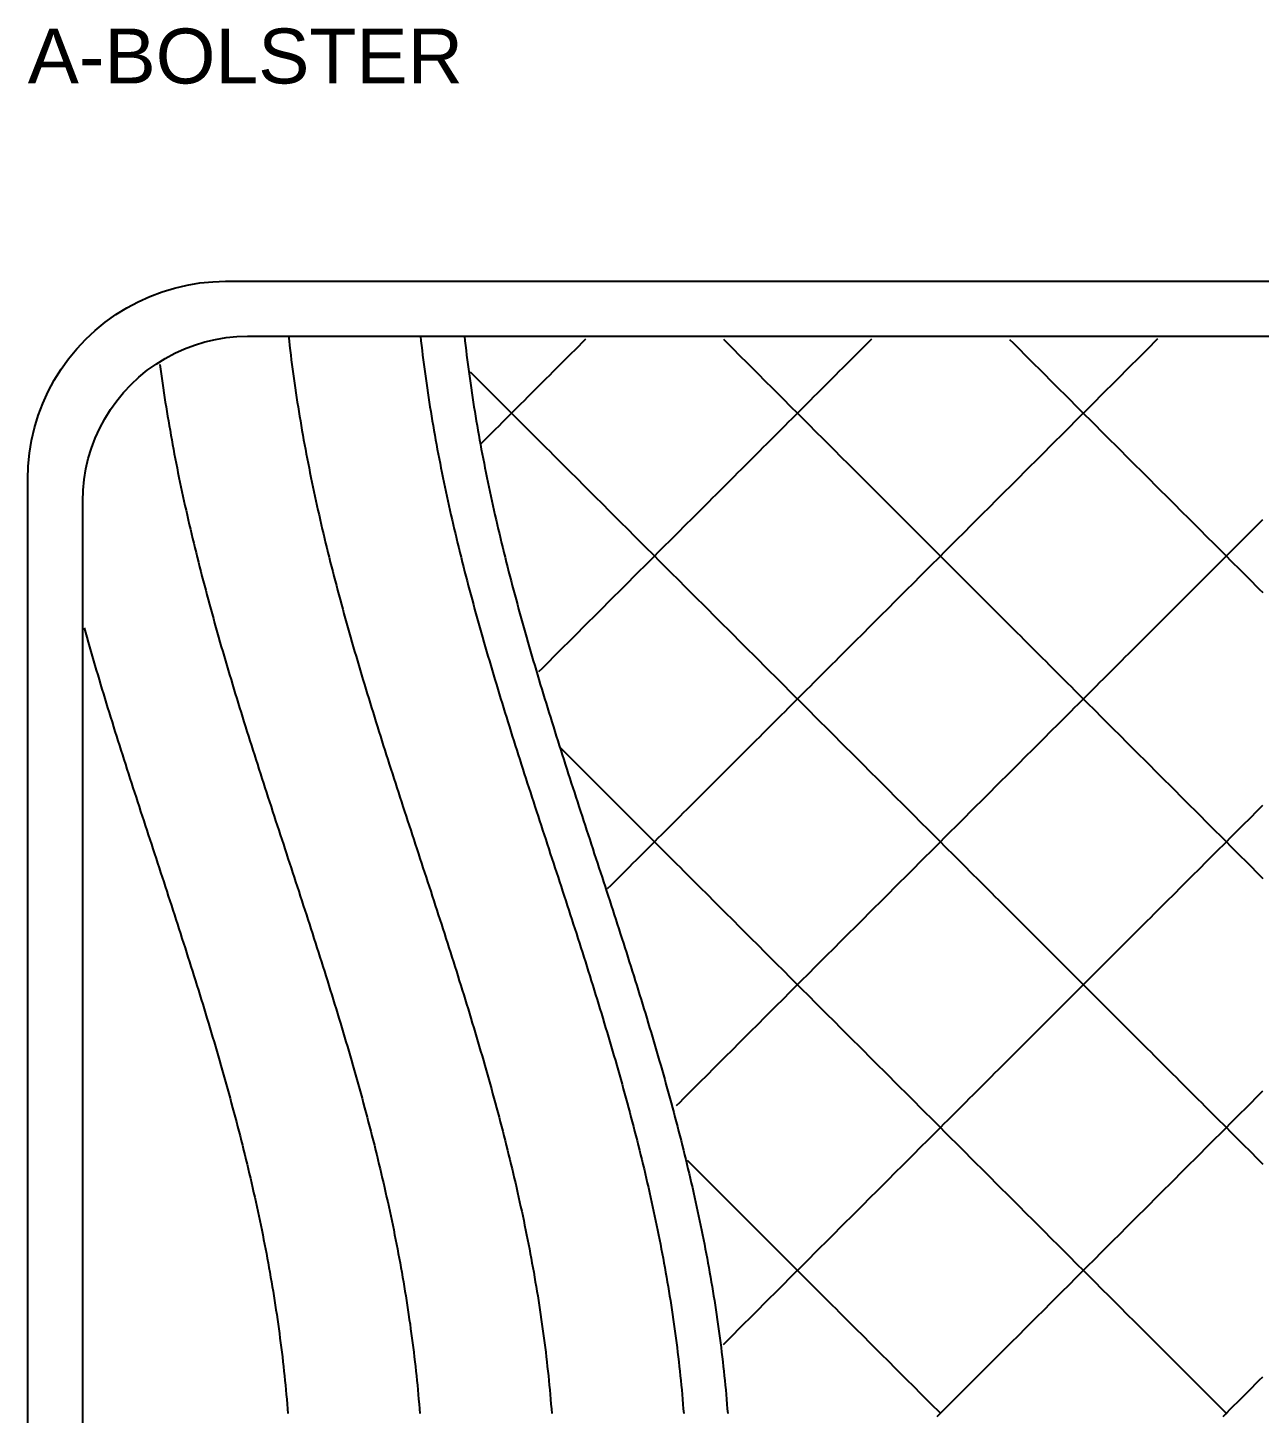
# Model space of a CAD drawing. Header units: millimetres. Extents: x 8 to 772, y 8 to 255.
# Drawn here: x 8 to 120, y 129 to 255.1 of the extents above; entities that cross this region are included whole.
import ezdxf

# ---------------------------------------------------------------- set-up
doc = ezdxf.new("R2010")
doc.units = ezdxf.units.MM
doc.layers.add('STUDY_GUIDES', color=7, linetype='Continuous')
doc.styles.get("Standard").update_dxf_attribs({"font": 'arial.ttf'})

msp = doc.modelspace()

# ---------------------------------------------------------------- linework, layer by layer
at = {"layer": 'STUDY_GUIDES'}
for points in [[(8, 26), (8, 214), (8.0385, 215.1773), (8.154, 216.3495), (8.3459, 217.5116), (8.6133, 218.6587), (8.9553, 219.7859), (9.3702, 220.8883), (9.8563, 221.9612), (10.4115, 223), (11.0335, 224.0003), (11.7196, 224.9577), (12.4669, 225.8682), (13.2721, 226.7279), (14.1318, 227.5331), (15.0423, 228.2804), (15.9997, 228.9665), (17, 229.5885), (18.0388, 230.1437), (19.1117, 230.6298), (20.2141, 231.0447), (21.3413, 231.3867), (22.4884, 231.6541), (23.6505, 231.846), (24.8227, 231.9615), (26, 232), (214, 232)], [(13, 28), (13, 212), (13.0321, 212.981), (13.1283, 213.9579), (13.2882, 214.9264), (13.5111, 215.8823), (13.796, 216.8216), (14.1418, 217.7403), (14.5469, 218.6343), (15.0096, 219.5), (15.528, 220.3336), (16.0997, 221.1314), (16.7224, 221.8902), (17.3934, 222.6066), (18.1098, 223.2776), (18.8686, 223.9003), (19.6664, 224.472), (20.5, 224.9904), (21.3657, 225.4531), (22.2597, 225.8582), (23.1784, 226.204), (24.1177, 226.4889), (25.0736, 226.7118), (26.0421, 226.8717), (27.019, 226.9679), (28, 227), (212, 227)], [(31.717, 227), (31.7645, 226.572), (31.8134, 226.144), (31.8639, 225.716), (31.9158, 225.288), (31.9691, 224.86), (32.0239, 224.432), (32.0801, 224.004), (32.1378, 223.576), (32.1969, 223.148), (32.2574, 222.72), (32.3194, 222.292), (32.3827, 221.864), (32.4474, 221.436), (32.5135, 221.008), (32.581, 220.58), (32.6499, 220.152), (32.7201, 219.724), (32.7917, 219.296), (32.8646, 218.868), (32.9389, 218.44), (33.0145, 218.012), (33.0914, 217.584), (33.1696, 217.156), (33.2491, 216.728), (33.3299, 216.3), (33.412, 215.872), (33.4953, 215.444), (33.5799, 215.016), (33.6657, 214.588), (33.7528, 214.16), (33.8411, 213.732), (33.9306, 213.304), (34.0213, 212.876), (34.1132, 212.448), (34.2063, 212.02), (34.3006, 211.592), (34.396, 211.164), (34.4925, 210.736), (34.5902, 210.308), (34.689, 209.88), (34.7889, 209.452), (34.8899, 209.024), (34.9919, 208.596), (35.0951, 208.168), (35.1993, 207.74), (35.3045, 207.312), (35.4108, 206.884), (35.5181, 206.456), (35.6264, 206.028), (35.7357, 205.6), (35.8459, 205.172), (35.9571, 204.744), (36.0693, 204.316), (36.1824, 203.888), (36.2964, 203.46), (36.4113, 203.032), (36.5271, 202.604), (36.6438, 202.176), (36.7613, 201.748), (36.8797, 201.32), (36.9989, 200.892), (37.119, 200.464), (37.2398, 200.036), (37.3614, 199.608), (37.4838, 199.18), (37.607, 198.752), (37.7309, 198.324), (37.8555, 197.896), (37.9808, 197.468), (38.1068, 197.04), (38.2335, 196.612), (38.3608, 196.184), (38.4888, 195.756), (38.6175, 195.328), (38.7467, 194.9), (38.8765, 194.472), (39.007, 194.044), (39.1379, 193.616), (39.2695, 193.188), (39.4015, 192.76), (39.5341, 192.332), (39.6672, 191.904), (39.8007, 191.476), (39.9347, 191.048), (40.0692, 190.62), (40.2041, 190.192), (40.3394, 189.764), (40.4751, 189.336), (40.6112, 188.908), (40.7477, 188.48), (40.8845, 188.052), (41.0216, 187.624), (41.159, 187.196), (41.2967, 186.768), (41.4348, 186.34), (41.573, 185.912), (41.7115, 185.484), (41.8503, 185.056), (41.9892, 184.628), (42.1283, 184.2), (42.2676, 183.772), (42.4071, 183.344), (42.5467, 182.916), (42.6864, 182.488), (42.8262, 182.06), (42.9661, 181.632), (43.1061, 181.204), (43.2461, 180.776), (43.3861, 180.348), (43.5262, 179.92), (43.6662, 179.492), (43.8063, 179.064), (43.9463, 178.636), (44.0862, 178.208), (44.2261, 177.78), (44.3659, 177.352), (44.5055, 176.924), (44.6451, 176.496), (44.7845, 176.068), (44.9237, 175.64), (45.0628, 175.212), (45.2016, 174.784), (45.3403, 174.356), (45.4787, 173.928), (45.6169, 173.5), (45.7548, 173.072), (45.8924, 172.644), (46.0297, 172.216), (46.1667, 171.788), (46.3034, 171.36), (46.4397, 170.932), (46.5756, 170.504), (46.7112, 170.076), (46.8464, 169.648), (46.9811, 169.22), (47.1154, 168.792), (47.2493, 168.364), (47.3826, 167.936), (47.5155, 167.508), (47.6479, 167.08), (47.7798, 166.652), (47.9111, 166.224), (48.0419, 165.796), (48.1721, 165.368), (48.3017, 164.94), (48.4307, 164.512), (48.5591, 164.084), (48.6868, 163.656), (48.8139, 163.228), (48.9404, 162.8), (49.0661, 162.372), (49.1912, 161.944), (49.3155, 161.516), (49.4392, 161.088), (49.562, 160.66), (49.6841, 160.232), (49.8055, 159.804), (49.926, 159.376), (50.0457, 158.948), (50.1646, 158.52), (50.2827, 158.092), (50.3999, 157.664), (50.5163, 157.236), (50.6318, 156.808), (50.7463, 156.38), (50.86, 155.952), (50.9728, 155.524), (51.0846, 155.096), (51.1954, 154.668), (51.3053, 154.24), (51.4142, 153.812), (51.5221, 153.384), (51.629, 152.956), (51.7349, 152.528), (51.8398, 152.1), (51.9436, 151.672), (52.0463, 151.244), (52.148, 150.816), (52.2486, 150.388), (52.3481, 149.96), (52.4465, 149.532), (52.5437, 149.104), (52.6398, 148.676), (52.7348, 148.248), (52.8286, 147.82), (52.9213, 147.392), (53.0127, 146.964), (53.103, 146.536), (53.192, 146.108), (53.2799, 145.68), (53.3665, 145.252), (53.4519, 144.824), (53.536, 144.396), (53.6189, 143.968), (53.7005, 143.54), (53.7808, 143.112), (53.8598, 142.684), (53.9375, 142.256), (54.0139, 141.828), (54.089, 141.4), (54.1628, 140.972), (54.2352, 140.544), (54.3063, 140.116), (54.376, 139.688), (54.4444, 139.26), (54.5113, 138.832), (54.5769, 138.404), (54.6411, 137.976), (54.704, 137.548), (54.7654, 137.12), (54.8253, 136.692), (54.8839, 136.264), (54.941, 135.836), (54.9967, 135.408), (55.051, 134.98), (55.1038, 134.552), (55.1552, 134.124), (55.205, 133.696), (55.2535, 133.268), (55.3004, 132.84), (55.3459, 132.412), (55.3898, 131.984), (55.4323, 131.556), (55.4733, 131.128), (55.5128, 130.7), (55.5507, 130.272), (55.5872, 129.844), (55.6221, 129.416), (55.6555, 128.988)], [(43.717, 227), (43.7645, 226.572), (43.8134, 226.144), (43.8639, 225.716), (43.9158, 225.288), (43.9691, 224.86), (44.0239, 224.432), (44.0801, 224.004), (44.1378, 223.576), (44.1969, 223.148), (44.2574, 222.72), (44.3194, 222.292), (44.3827, 221.864), (44.4474, 221.436), (44.5135, 221.008), (44.581, 220.58), (44.6499, 220.152), (44.7201, 219.724), (44.7917, 219.296), (44.8646, 218.868), (44.9389, 218.44), (45.0145, 218.012), (45.0914, 217.584), (45.1696, 217.156), (45.2491, 216.728), (45.3299, 216.3), (45.412, 215.872), (45.4953, 215.444), (45.5799, 215.016), (45.6657, 214.588), (45.7528, 214.16), (45.8411, 213.732), (45.9306, 213.304), (46.0213, 212.876), (46.1132, 212.448), (46.2063, 212.02), (46.3006, 211.592), (46.396, 211.164), (46.4925, 210.736), (46.5902, 210.308), (46.689, 209.88), (46.7889, 209.452), (46.8899, 209.024), (46.9919, 208.596), (47.0951, 208.168), (47.1993, 207.74), (47.3045, 207.312), (47.4108, 206.884), (47.5181, 206.456), (47.6264, 206.028), (47.7357, 205.6), (47.8459, 205.172), (47.9571, 204.744), (48.0693, 204.316), (48.1824, 203.888), (48.2964, 203.46), (48.4113, 203.032), (48.5271, 202.604), (48.6438, 202.176), (48.7613, 201.748), (48.8797, 201.32), (48.9989, 200.892), (49.119, 200.464), (49.2398, 200.036), (49.3614, 199.608), (49.4838, 199.18), (49.607, 198.752), (49.7309, 198.324), (49.8555, 197.896), (49.9808, 197.468), (50.1068, 197.04), (50.2335, 196.612), (50.3608, 196.184), (50.4888, 195.756), (50.6175, 195.328), (50.7467, 194.9), (50.8765, 194.472), (51.007, 194.044), (51.1379, 193.616), (51.2695, 193.188), (51.4015, 192.76), (51.5341, 192.332), (51.6672, 191.904), (51.8007, 191.476), (51.9347, 191.048), (52.0692, 190.62), (52.2041, 190.192), (52.3394, 189.764), (52.4751, 189.336), (52.6112, 188.908), (52.7477, 188.48), (52.8845, 188.052), (53.0216, 187.624), (53.159, 187.196), (53.2967, 186.768), (53.4348, 186.34), (53.573, 185.912), (53.7115, 185.484), (53.8503, 185.056), (53.9892, 184.628), (54.1283, 184.2), (54.2676, 183.772), (54.4071, 183.344), (54.5467, 182.916), (54.6864, 182.488), (54.8262, 182.06), (54.9661, 181.632), (55.1061, 181.204), (55.2461, 180.776), (55.3861, 180.348), (55.5262, 179.92), (55.6662, 179.492), (55.8063, 179.064), (55.9463, 178.636), (56.0862, 178.208), (56.2261, 177.78), (56.3659, 177.352), (56.5055, 176.924), (56.6451, 176.496), (56.7845, 176.068), (56.9237, 175.64), (57.0628, 175.212), (57.2016, 174.784), (57.3403, 174.356), (57.4787, 173.928), (57.6169, 173.5), (57.7548, 173.072), (57.8924, 172.644), (58.0297, 172.216), (58.1667, 171.788), (58.3034, 171.36), (58.4397, 170.932), (58.5756, 170.504), (58.7112, 170.076), (58.8464, 169.648), (58.9811, 169.22), (59.1154, 168.792), (59.2493, 168.364), (59.3826, 167.936), (59.5155, 167.508), (59.6479, 167.08), (59.7798, 166.652), (59.9111, 166.224), (60.0419, 165.796), (60.1721, 165.368), (60.3017, 164.94), (60.4307, 164.512), (60.5591, 164.084), (60.6868, 163.656), (60.8139, 163.228), (60.9404, 162.8), (61.0661, 162.372), (61.1912, 161.944), (61.3155, 161.516), (61.4392, 161.088), (61.562, 160.66), (61.6841, 160.232), (61.8055, 159.804), (61.926, 159.376), (62.0457, 158.948), (62.1646, 158.52), (62.2827, 158.092), (62.3999, 157.664), (62.5163, 157.236), (62.6318, 156.808), (62.7463, 156.38), (62.86, 155.952), (62.9728, 155.524), (63.0846, 155.096), (63.1954, 154.668), (63.3053, 154.24), (63.4142, 153.812), (63.5221, 153.384), (63.629, 152.956), (63.7349, 152.528), (63.8398, 152.1), (63.9436, 151.672), (64.0463, 151.244), (64.148, 150.816), (64.2486, 150.388), (64.3481, 149.96), (64.4465, 149.532), (64.5437, 149.104), (64.6398, 148.676), (64.7348, 148.248), (64.8286, 147.82), (64.9213, 147.392), (65.0127, 146.964), (65.103, 146.536), (65.192, 146.108), (65.2799, 145.68), (65.3665, 145.252), (65.4519, 144.824), (65.536, 144.396), (65.6189, 143.968), (65.7005, 143.54), (65.7808, 143.112), (65.8598, 142.684), (65.9375, 142.256), (66.0139, 141.828), (66.089, 141.4), (66.1628, 140.972), (66.2352, 140.544), (66.3063, 140.116), (66.376, 139.688), (66.4444, 139.26), (66.5113, 138.832), (66.5769, 138.404), (66.6411, 137.976), (66.704, 137.548), (66.7654, 137.12), (66.8253, 136.692), (66.8839, 136.264), (66.941, 135.836), (66.9967, 135.408), (67.051, 134.98), (67.1038, 134.552), (67.1552, 134.124), (67.205, 133.696), (67.2535, 133.268), (67.3004, 132.84), (67.3459, 132.412), (67.3898, 131.984), (67.4323, 131.556), (67.4733, 131.128), (67.5128, 130.7), (67.5507, 130.272), (67.5872, 129.844), (67.6221, 129.416), (67.6555, 128.988)], [(47.717, 227), (47.7645, 226.572), (47.8134, 226.144), (47.8639, 225.716), (47.9158, 225.288), (47.9691, 224.86), (48.0239, 224.432), (48.0801, 224.004), (48.1378, 223.576), (48.1969, 223.148), (48.2574, 222.72), (48.3194, 222.292), (48.3827, 221.864), (48.4474, 221.436), (48.5135, 221.008), (48.581, 220.58), (48.6499, 220.152), (48.7201, 219.724), (48.7917, 219.296), (48.8646, 218.868), (48.9389, 218.44), (49.0145, 218.012), (49.0914, 217.584), (49.1696, 217.156), (49.2491, 216.728), (49.3299, 216.3), (49.412, 215.872), (49.4953, 215.444), (49.5799, 215.016), (49.6657, 214.588), (49.7528, 214.16), (49.8411, 213.732), (49.9306, 213.304), (50.0213, 212.876), (50.1132, 212.448), (50.2063, 212.02), (50.3006, 211.592), (50.396, 211.164), (50.4925, 210.736), (50.5902, 210.308), (50.689, 209.88), (50.7889, 209.452), (50.8899, 209.024), (50.9919, 208.596), (51.0951, 208.168), (51.1993, 207.74), (51.3045, 207.312), (51.4108, 206.884), (51.5181, 206.456), (51.6264, 206.028), (51.7357, 205.6), (51.8459, 205.172), (51.9571, 204.744), (52.0693, 204.316), (52.1824, 203.888), (52.2964, 203.46), (52.4113, 203.032), (52.5271, 202.604), (52.6438, 202.176), (52.7613, 201.748), (52.8797, 201.32), (52.9989, 200.892), (53.119, 200.464), (53.2398, 200.036), (53.3614, 199.608), (53.4838, 199.18), (53.607, 198.752), (53.7309, 198.324), (53.8555, 197.896), (53.9808, 197.468), (54.1068, 197.04), (54.2335, 196.612), (54.3608, 196.184), (54.4888, 195.756), (54.6175, 195.328), (54.7467, 194.9), (54.8765, 194.472), (55.007, 194.044), (55.1379, 193.616), (55.2695, 193.188), (55.4015, 192.76), (55.5341, 192.332), (55.6672, 191.904), (55.8007, 191.476), (55.9347, 191.048), (56.0692, 190.62), (56.2041, 190.192), (56.3394, 189.764), (56.4751, 189.336), (56.6112, 188.908), (56.7477, 188.48), (56.8845, 188.052), (57.0216, 187.624), (57.159, 187.196), (57.2967, 186.768), (57.4348, 186.34), (57.573, 185.912), (57.7115, 185.484), (57.8503, 185.056), (57.9892, 184.628), (58.1283, 184.2), (58.2676, 183.772), (58.4071, 183.344), (58.5467, 182.916), (58.6864, 182.488), (58.8262, 182.06), (58.9661, 181.632), (59.1061, 181.204), (59.2461, 180.776), (59.3861, 180.348), (59.5262, 179.92), (59.6662, 179.492), (59.8063, 179.064), (59.9463, 178.636), (60.0862, 178.208), (60.2261, 177.78), (60.3659, 177.352), (60.5055, 176.924), (60.6451, 176.496), (60.7845, 176.068), (60.9237, 175.64), (61.0628, 175.212), (61.2016, 174.784), (61.3403, 174.356), (61.4787, 173.928), (61.6169, 173.5), (61.7548, 173.072), (61.8924, 172.644), (62.0297, 172.216), (62.1667, 171.788), (62.3034, 171.36), (62.4397, 170.932), (62.5756, 170.504), (62.7112, 170.076), (62.8464, 169.648), (62.9811, 169.22), (63.1154, 168.792), (63.2493, 168.364), (63.3826, 167.936), (63.5155, 167.508), (63.6479, 167.08), (63.7798, 166.652), (63.9111, 166.224), (64.0419, 165.796), (64.1721, 165.368), (64.3017, 164.94), (64.4307, 164.512), (64.5591, 164.084), (64.6868, 163.656), (64.8139, 163.228), (64.9404, 162.8), (65.0661, 162.372), (65.1912, 161.944), (65.3155, 161.516), (65.4392, 161.088), (65.562, 160.66), (65.6841, 160.232), (65.8055, 159.804), (65.926, 159.376), (66.0457, 158.948), (66.1646, 158.52), (66.2827, 158.092), (66.3999, 157.664), (66.5163, 157.236), (66.6318, 156.808), (66.7463, 156.38), (66.86, 155.952), (66.9728, 155.524), (67.0846, 155.096), (67.1954, 154.668), (67.3053, 154.24), (67.4142, 153.812), (67.5221, 153.384), (67.629, 152.956), (67.7349, 152.528), (67.8398, 152.1), (67.9436, 151.672), (68.0463, 151.244), (68.148, 150.816), (68.2486, 150.388), (68.3481, 149.96), (68.4465, 149.532), (68.5437, 149.104), (68.6398, 148.676), (68.7348, 148.248), (68.8286, 147.82), (68.9213, 147.392), (69.0127, 146.964), (69.103, 146.536), (69.192, 146.108), (69.2799, 145.68), (69.3665, 145.252), (69.4519, 144.824), (69.536, 144.396), (69.6189, 143.968), (69.7005, 143.54), (69.7808, 143.112), (69.8598, 142.684), (69.9375, 142.256), (70.0139, 141.828), (70.089, 141.4), (70.1628, 140.972), (70.2352, 140.544), (70.3063, 140.116), (70.376, 139.688), (70.4444, 139.26), (70.5113, 138.832), (70.5769, 138.404), (70.6411, 137.976), (70.704, 137.548), (70.7654, 137.12), (70.8253, 136.692), (70.8839, 136.264), (70.941, 135.836), (70.9967, 135.408), (71.051, 134.98), (71.1038, 134.552), (71.1552, 134.124), (71.205, 133.696), (71.2535, 133.268), (71.3004, 132.84), (71.3459, 132.412), (71.3898, 131.984), (71.4323, 131.556), (71.4733, 131.128), (71.5128, 130.7), (71.5507, 130.272), (71.5872, 129.844), (71.6221, 129.416), (71.6555, 128.988)], [(49.2154, 217.2154), (49.5446, 217.5446), (49.8738, 217.8738), (50.2031, 218.2031), (50.5323, 218.5323), (50.8615, 218.8615), (51.1908, 219.1908), (51.52, 219.52), (51.8492, 219.8492), (52.1785, 220.1785), (52.5077, 220.5077), (52.8369, 220.8369), (53.1662, 221.1662), (53.4954, 221.4954), (53.8246, 221.8246), (54.1538, 222.1538), (54.4831, 222.4831), (54.8123, 222.8123), (55.1415, 223.1415), (55.4708, 223.4708), (55.8, 223.8), (56.1292, 224.1292), (56.4585, 224.4585), (56.7877, 224.7877), (57.1169, 225.1169), (57.4462, 225.4462), (57.7754, 225.7754), (58.1046, 226.1046), (58.4338, 226.4338), (58.7631, 226.7631)], [(54.4831, 196.4831), (54.8123, 196.8123), (55.1415, 197.1415), (55.4708, 197.4708), (55.8, 197.8), (56.1292, 198.1292), (56.4585, 198.4585), (56.7877, 198.7877), (57.1169, 199.1169), (57.4462, 199.4462), (57.7754, 199.7754), (58.1046, 200.1046), (58.4338, 200.4338), (58.7631, 200.7631), (59.0923, 201.0923), (59.4215, 201.4215), (59.7508, 201.7508), (60.08, 202.08), (60.4092, 202.4092), (60.7385, 202.7385), (61.0677, 203.0677), (61.3969, 203.3969), (61.7262, 203.7262), (62.0554, 204.0554), (62.3846, 204.3846), (62.7138, 204.7138), (63.0431, 205.0431), (63.3723, 205.3723), (63.7015, 205.7015), (64.0308, 206.0308), (64.36, 206.36), (64.6892, 206.6892), (65.0185, 207.0185), (65.3477, 207.3477), (65.6769, 207.6769), (66.0062, 208.0062), (66.3354, 208.3354), (66.6646, 208.6646), (66.9938, 208.9938), (67.3231, 209.3231), (67.6523, 209.6523), (67.9815, 209.9815), (68.3108, 210.3108), (68.64, 210.64), (68.9692, 210.9692), (69.2985, 211.2985), (69.6277, 211.6277), (69.9569, 211.9569), (70.2862, 212.2862), (70.6154, 212.6154), (70.9446, 212.9446), (71.2738, 213.2738), (71.6031, 213.6031), (71.9323, 213.9323), (72.2615, 214.2615), (72.5908, 214.5908), (72.92, 214.92), (73.2492, 215.2492), (73.5785, 215.5785), (73.9077, 215.9077), (74.2369, 216.2369), (74.5662, 216.5662), (74.8954, 216.8954), (75.2246, 217.2246), (75.5538, 217.5538), (75.8831, 217.8831), (76.2123, 218.2123), (76.5415, 218.5415), (76.8708, 218.8708), (77.2, 219.2), (77.5292, 219.5292), (77.8585, 219.8585), (78.1877, 220.1877), (78.5169, 220.5169), (78.8462, 220.8462), (79.1754, 221.1754), (79.5046, 221.5046), (79.8338, 221.8338), (80.1631, 222.1631), (80.4923, 222.4923), (80.8215, 222.8215), (81.1508, 223.1508), (81.48, 223.48), (81.8092, 223.8092), (82.1385, 224.1385), (82.4677, 224.4677), (82.7969, 224.7969), (83.1262, 225.1262), (83.4554, 225.4554), (83.7846, 225.7846), (84.1138, 226.1138), (84.4431, 226.4431), (84.7723, 226.7723)], [(60.7385, 176.7385), (61.0677, 177.0677), (61.3969, 177.3969), (61.7262, 177.7262), (62.0554, 178.0554), (62.3846, 178.3846), (62.7138, 178.7138), (63.0431, 179.0431), (63.3723, 179.3723), (63.7015, 179.7015), (64.0308, 180.0308), (64.36, 180.36), (64.6892, 180.6892), (65.0185, 181.0185), (65.3477, 181.3477), (65.6769, 181.6769), (66.0062, 182.0062), (66.3354, 182.3354), (66.6646, 182.6646), (66.9938, 182.9938), (67.3231, 183.3231), (67.6523, 183.6523), (67.9815, 183.9815), (68.3108, 184.3108), (68.64, 184.64), (68.9692, 184.9692), (69.2985, 185.2985), (69.6277, 185.6277), (69.9569, 185.9569), (70.2862, 186.2862), (70.6154, 186.6154), (70.9446, 186.9446), (71.2738, 187.2738), (71.6031, 187.6031), (71.9323, 187.9323), (72.2615, 188.2615), (72.5908, 188.5908), (72.92, 188.92), (73.2492, 189.2492), (73.5785, 189.5785), (73.9077, 189.9077), (74.2369, 190.2369), (74.5662, 190.5662), (74.8954, 190.8954), (75.2246, 191.2246), (75.5538, 191.5538), (75.8831, 191.8831), (76.2123, 192.2123), (76.5415, 192.5415), (76.8708, 192.8708), (77.2, 193.2), (77.5292, 193.5292), (77.8585, 193.8585), (78.1877, 194.1877), (78.5169, 194.5169), (78.8462, 194.8462), (79.1754, 195.1754), (79.5046, 195.5046), (79.8338, 195.8338), (80.1631, 196.1631), (80.4923, 196.4923), (80.8215, 196.8215), (81.1508, 197.1508), (81.48, 197.48), (81.8092, 197.8092), (82.1385, 198.1385), (82.4677, 198.4677), (82.7969, 198.7969), (83.1262, 199.1262), (83.4554, 199.4554), (83.7846, 199.7846), (84.1138, 200.1138), (84.4431, 200.4431), (84.7723, 200.7723), (85.1015, 201.1015), (85.4308, 201.4308), (85.76, 201.76), (86.0892, 202.0892), (86.4185, 202.4185), (86.7477, 202.7477), (87.0769, 203.0769), (87.4062, 203.4062), (87.7354, 203.7354), (88.0646, 204.0646), (88.3938, 204.3938), (88.7231, 204.7231), (89.0523, 205.0523), (89.3815, 205.3815), (89.7108, 205.7108), (90.04, 206.04), (90.3692, 206.3692), (90.6985, 206.6985), (91.0277, 207.0277), (91.3569, 207.3569), (91.6862, 207.6862), (92.0154, 208.0154), (92.3446, 208.3446), (92.6738, 208.6738), (93.0031, 209.0031), (93.3323, 209.3323), (93.6615, 209.6615), (93.9908, 209.9908), (94.32, 210.32), (94.6492, 210.6492), (94.9785, 210.9785), (95.3077, 211.3077), (95.6369, 211.6369), (95.9662, 211.9662), (96.2954, 212.2954), (96.6246, 212.6246), (96.9538, 212.9538), (97.2831, 213.2831), (97.6123, 213.6123), (97.9415, 213.9415), (98.2708, 214.2708), (98.6, 214.6), (98.9292, 214.9292), (99.2585, 215.2585), (99.5877, 215.5877), (99.9169, 215.9169), (100.2462, 216.2462), (100.5754, 216.5754), (100.9046, 216.9046), (101.2338, 217.2338), (101.5631, 217.5631), (101.8923, 217.8923), (102.2215, 218.2215), (102.5508, 218.5508), (102.88, 218.88), (103.2092, 219.2092), (103.5385, 219.5385), (103.8677, 219.8677), (104.1969, 220.1969), (104.5262, 220.5262), (104.8554, 220.8554), (105.1846, 221.1846), (105.5138, 221.5138), (105.8431, 221.8431), (106.1723, 222.1723), (106.5015, 222.5015), (106.8308, 222.8308), (107.16, 223.16), (107.4892, 223.4892), (107.8185, 223.8185), (108.1477, 224.1477), (108.4769, 224.4769), (108.8062, 224.8062), (109.1354, 225.1354), (109.4646, 225.4646), (109.7938, 225.7938), (110.1231, 226.1231), (110.4523, 226.4523), (110.7815, 226.7815)], [(71.2738, 226.7262), (71.6031, 226.3969), (71.9323, 226.0677), (72.2615, 225.7385), (72.5908, 225.4092), (72.92, 225.08), (73.2492, 224.7508), (73.5785, 224.4215), (73.9077, 224.0923), (74.2369, 223.7631), (74.5662, 223.4338), (74.8954, 223.1046), (75.2246, 222.7754), (75.5538, 222.4462), (75.8831, 222.1169), (76.2123, 221.7877), (76.5415, 221.4585), (76.8708, 221.1292), (77.2, 220.8), (77.5292, 220.4708), (77.8585, 220.1415), (78.1877, 219.8123), (78.5169, 219.4831), (78.8462, 219.1538), (79.1754, 218.8246), (79.5046, 218.4954), (79.8338, 218.1662), (80.1631, 217.8369), (80.4923, 217.5077), (80.8215, 217.1785), (81.1508, 216.8492), (81.48, 216.52), (81.8092, 216.1908), (82.1385, 215.8615), (82.4677, 215.5323), (82.7969, 215.2031), (83.1262, 214.8738), (83.4554, 214.5446), (83.7846, 214.2154), (84.1138, 213.8862), (84.4431, 213.5569), (84.7723, 213.2277), (85.1015, 212.8985), (85.4308, 212.5692), (85.76, 212.24), (86.0892, 211.9108), (86.4185, 211.5815), (86.7477, 211.2523), (87.0769, 210.9231), (87.4062, 210.5938), (87.7354, 210.2646), (88.0646, 209.9354), (88.3938, 209.6062), (88.7231, 209.2769), (89.0523, 208.9477), (89.3815, 208.6185), (89.7108, 208.2892), (90.04, 207.96), (90.3692, 207.6308), (90.6985, 207.3015), (91.0277, 206.9723), (91.3569, 206.6431), (91.6862, 206.3138), (92.0154, 205.9846), (92.3446, 205.6554), (92.6738, 205.3262), (93.0031, 204.9969), (93.3323, 204.6677), (93.6615, 204.3385), (93.9908, 204.0092), (94.32, 203.68), (94.6492, 203.3508), (94.9785, 203.0215), (95.3077, 202.6923), (95.6369, 202.3631), (95.9662, 202.0338), (96.2954, 201.7046), (96.6246, 201.3754), (96.9538, 201.0462), (97.2831, 200.7169), (97.6123, 200.3877), (97.9415, 200.0585), (98.2708, 199.7292), (98.6, 199.4), (98.9292, 199.0708), (99.2585, 198.7415), (99.5877, 198.4123), (99.9169, 198.0831), (100.2462, 197.7538), (100.5754, 197.4246), (100.9046, 197.0954), (101.2338, 196.7662), (101.5631, 196.4369), (101.8923, 196.1077), (102.2215, 195.7785), (102.5508, 195.4492), (102.88, 195.12), (103.2092, 194.7908), (103.5385, 194.4615), (103.8677, 194.1323), (104.1969, 193.8031), (104.5262, 193.4738), (104.8554, 193.1446), (105.1846, 192.8154), (105.5138, 192.4862), (105.8431, 192.1569), (106.1723, 191.8277), (106.5015, 191.4985), (106.8308, 191.1692), (107.16, 190.84), (107.4892, 190.5108), (107.8185, 190.1815), (108.1477, 189.8523), (108.4769, 189.5231), (108.8062, 189.1938), (109.1354, 188.8646), (109.4646, 188.5354), (109.7938, 188.2062), (110.1231, 187.8769), (110.4523, 187.5477), (110.7815, 187.2185), (111.1108, 186.8892), (111.44, 186.56), (111.7692, 186.2308), (112.0985, 185.9015), (112.4277, 185.5723), (112.7569, 185.2431), (113.0862, 184.9138), (113.4154, 184.5846), (113.7446, 184.2554), (114.0738, 183.9262), (114.4031, 183.5969), (114.7323, 183.2677), (115.0615, 182.9385), (115.3908, 182.6092), (115.72, 182.28), (116.0492, 181.9508), (116.3785, 181.6215), (116.7077, 181.2923), (117.0369, 180.9631), (117.3662, 180.6338), (117.6954, 180.3046), (118.0246, 179.9754), (118.3538, 179.6462), (118.6831, 179.3169), (119.0123, 178.9877), (119.3415, 178.6585), (119.6708, 178.3292), (120, 178), (120.3292, 177.6708)], [(97.2831, 226.7169), (97.6123, 226.3877), (97.9415, 226.0585), (98.2708, 225.7292), (98.6, 225.4), (98.9292, 225.0708), (99.2585, 224.7415), (99.5877, 224.4123), (99.9169, 224.0831), (100.2462, 223.7538), (100.5754, 223.4246), (100.9046, 223.0954), (101.2338, 222.7662), (101.5631, 222.4369), (101.8923, 222.1077), (102.2215, 221.7785), (102.5508, 221.4492), (102.88, 221.12), (103.2092, 220.7908), (103.5385, 220.4615), (103.8677, 220.1323), (104.1969, 219.8031), (104.5262, 219.4738), (104.8554, 219.1446), (105.1846, 218.8154), (105.5138, 218.4862), (105.8431, 218.1569), (106.1723, 217.8277), (106.5015, 217.4985), (106.8308, 217.1692), (107.16, 216.84), (107.4892, 216.5108), (107.8185, 216.1815), (108.1477, 215.8523), (108.4769, 215.5231), (108.8062, 215.1938), (109.1354, 214.8646), (109.4646, 214.5354), (109.7938, 214.2062), (110.1231, 213.8769), (110.4523, 213.5477), (110.7815, 213.2185), (111.1108, 212.8892), (111.44, 212.56), (111.7692, 212.2308), (112.0985, 211.9015), (112.4277, 211.5723), (112.7569, 211.2431), (113.0862, 210.9138), (113.4154, 210.5846), (113.7446, 210.2554), (114.0738, 209.9262), (114.4031, 209.5969), (114.7323, 209.2677), (115.0615, 208.9385), (115.3908, 208.6092), (115.72, 208.28), (116.0492, 207.9508), (116.3785, 207.6215), (116.7077, 207.2923), (117.0369, 206.9631), (117.3662, 206.6338), (117.6954, 206.3046), (118.0246, 205.9754), (118.3538, 205.6462), (118.6831, 205.3169), (119.0123, 204.9877), (119.3415, 204.6585), (119.6708, 204.3292), (120, 204), (120.3292, 203.6708)], [(20.0239, 224.432), (20.0801, 224.004), (20.1378, 223.576), (20.1969, 223.148), (20.2574, 222.72), (20.3194, 222.292), (20.3827, 221.864), (20.4474, 221.436), (20.5135, 221.008), (20.581, 220.58), (20.6499, 220.152), (20.7201, 219.724), (20.7917, 219.296), (20.8646, 218.868), (20.9389, 218.44), (21.0145, 218.012), (21.0914, 217.584), (21.1696, 217.156), (21.2491, 216.728), (21.3299, 216.3), (21.412, 215.872), (21.4953, 215.444), (21.5799, 215.016), (21.6657, 214.588), (21.7528, 214.16), (21.8411, 213.732), (21.9306, 213.304), (22.0213, 212.876), (22.1132, 212.448), (22.2063, 212.02), (22.3006, 211.592), (22.396, 211.164), (22.4925, 210.736), (22.5902, 210.308), (22.689, 209.88), (22.7889, 209.452), (22.8899, 209.024), (22.9919, 208.596), (23.0951, 208.168), (23.1993, 207.74), (23.3045, 207.312), (23.4108, 206.884), (23.5181, 206.456), (23.6264, 206.028), (23.7357, 205.6), (23.8459, 205.172), (23.9571, 204.744), (24.0693, 204.316), (24.1824, 203.888), (24.2964, 203.46), (24.4113, 203.032), (24.5271, 202.604), (24.6438, 202.176), (24.7613, 201.748), (24.8797, 201.32), (24.9989, 200.892), (25.119, 200.464), (25.2398, 200.036), (25.3614, 199.608), (25.4838, 199.18), (25.607, 198.752), (25.7309, 198.324), (25.8555, 197.896), (25.9808, 197.468), (26.1068, 197.04), (26.2335, 196.612), (26.3608, 196.184), (26.4888, 195.756), (26.6175, 195.328), (26.7467, 194.9), (26.8765, 194.472), (27.007, 194.044), (27.1379, 193.616), (27.2695, 193.188), (27.4015, 192.76), (27.5341, 192.332), (27.6672, 191.904), (27.8007, 191.476), (27.9347, 191.048), (28.0692, 190.62), (28.2041, 190.192), (28.3394, 189.764), (28.4751, 189.336), (28.6112, 188.908), (28.7477, 188.48), (28.8845, 188.052), (29.0216, 187.624), (29.159, 187.196), (29.2967, 186.768), (29.4348, 186.34), (29.573, 185.912), (29.7115, 185.484), (29.8503, 185.056), (29.9892, 184.628), (30.1283, 184.2), (30.2676, 183.772), (30.4071, 183.344), (30.5467, 182.916), (30.6864, 182.488), (30.8262, 182.06), (30.9661, 181.632), (31.1061, 181.204), (31.2461, 180.776), (31.3861, 180.348), (31.5262, 179.92), (31.6662, 179.492), (31.8063, 179.064), (31.9463, 178.636), (32.0862, 178.208), (32.2261, 177.78), (32.3659, 177.352), (32.5055, 176.924), (32.6451, 176.496), (32.7845, 176.068), (32.9237, 175.64), (33.0628, 175.212), (33.2016, 174.784), (33.3403, 174.356), (33.4787, 173.928), (33.6169, 173.5), (33.7548, 173.072), (33.8924, 172.644), (34.0297, 172.216), (34.1667, 171.788), (34.3034, 171.36), (34.4397, 170.932), (34.5756, 170.504), (34.7112, 170.076), (34.8464, 169.648), (34.9811, 169.22), (35.1154, 168.792), (35.2493, 168.364), (35.3826, 167.936), (35.5155, 167.508), (35.6479, 167.08), (35.7798, 166.652), (35.9111, 166.224), (36.0419, 165.796), (36.1721, 165.368), (36.3017, 164.94), (36.4307, 164.512), (36.5591, 164.084), (36.6868, 163.656), (36.8139, 163.228), (36.9404, 162.8), (37.0661, 162.372), (37.1912, 161.944), (37.3155, 161.516), (37.4392, 161.088), (37.562, 160.66), (37.6841, 160.232), (37.8055, 159.804), (37.926, 159.376), (38.0457, 158.948), (38.1646, 158.52), (38.2827, 158.092), (38.3999, 157.664), (38.5163, 157.236), (38.6318, 156.808), (38.7463, 156.38), (38.86, 155.952), (38.9728, 155.524), (39.0846, 155.096), (39.1954, 154.668), (39.3053, 154.24), (39.4142, 153.812), (39.5221, 153.384), (39.629, 152.956), (39.7349, 152.528), (39.8398, 152.1), (39.9436, 151.672), (40.0463, 151.244), (40.148, 150.816), (40.2486, 150.388), (40.3481, 149.96), (40.4465, 149.532), (40.5437, 149.104), (40.6398, 148.676), (40.7348, 148.248), (40.8286, 147.82), (40.9213, 147.392), (41.0127, 146.964), (41.103, 146.536), (41.192, 146.108), (41.2799, 145.68), (41.3665, 145.252), (41.4519, 144.824), (41.536, 144.396), (41.6189, 143.968), (41.7005, 143.54), (41.7808, 143.112), (41.8598, 142.684), (41.9375, 142.256), (42.0139, 141.828), (42.089, 141.4), (42.1628, 140.972), (42.2352, 140.544), (42.3063, 140.116), (42.376, 139.688), (42.4444, 139.26), (42.5113, 138.832), (42.5769, 138.404), (42.6411, 137.976), (42.704, 137.548), (42.7654, 137.12), (42.8253, 136.692), (42.8839, 136.264), (42.941, 135.836), (42.9967, 135.408), (43.051, 134.98), (43.1038, 134.552), (43.1552, 134.124), (43.205, 133.696), (43.2535, 133.268), (43.3004, 132.84), (43.3459, 132.412), (43.3898, 131.984), (43.4323, 131.556), (43.4733, 131.128), (43.5128, 130.7), (43.5507, 130.272), (43.5872, 129.844), (43.6221, 129.416), (43.6555, 128.988)], [(48.2277, 223.7723), (48.5569, 223.4431), (48.8862, 223.1138), (49.2154, 222.7846), (49.5446, 222.4554), (49.8738, 222.1262), (50.2031, 221.7969), (50.5323, 221.4677), (50.8615, 221.1385), (51.1908, 220.8092), (51.52, 220.48), (51.8492, 220.1508), (52.1785, 219.8215), (52.5077, 219.4923), (52.8369, 219.1631), (53.1662, 218.8338), (53.4954, 218.5046), (53.8246, 218.1754), (54.1538, 217.8462), (54.4831, 217.5169), (54.8123, 217.1877), (55.1415, 216.8585), (55.4708, 216.5292), (55.8, 216.2), (56.1292, 215.8708), (56.4585, 215.5415), (56.7877, 215.2123), (57.1169, 214.8831), (57.4462, 214.5538), (57.7754, 214.2246), (58.1046, 213.8954), (58.4338, 213.5662), (58.7631, 213.2369), (59.0923, 212.9077), (59.4215, 212.5785), (59.7508, 212.2492), (60.08, 211.92), (60.4092, 211.5908), (60.7385, 211.2615), (61.0677, 210.9323), (61.3969, 210.6031), (61.7262, 210.2738), (62.0554, 209.9446), (62.3846, 209.6154), (62.7138, 209.2862), (63.0431, 208.9569), (63.3723, 208.6277), (63.7015, 208.2985), (64.0308, 207.9692), (64.36, 207.64), (64.6892, 207.3108), (65.0185, 206.9815), (65.3477, 206.6523), (65.6769, 206.3231), (66.0062, 205.9938), (66.3354, 205.6646), (66.6646, 205.3354), (66.9938, 205.0062), (67.3231, 204.6769), (67.6523, 204.3477), (67.9815, 204.0185), (68.3108, 203.6892), (68.64, 203.36), (68.9692, 203.0308), (69.2985, 202.7015), (69.6277, 202.3723), (69.9569, 202.0431), (70.2862, 201.7138), (70.6154, 201.3846), (70.9446, 201.0554), (71.2738, 200.7262), (71.6031, 200.3969), (71.9323, 200.0677), (72.2615, 199.7385), (72.5908, 199.4092), (72.92, 199.08), (73.2492, 198.7508), (73.5785, 198.4215), (73.9077, 198.0923), (74.2369, 197.7631), (74.5662, 197.4338), (74.8954, 197.1046), (75.2246, 196.7754), (75.5538, 196.4462), (75.8831, 196.1169), (76.2123, 195.7877), (76.5415, 195.4585), (76.8708, 195.1292), (77.2, 194.8), (77.5292, 194.4708), (77.8585, 194.1415), (78.1877, 193.8123), (78.5169, 193.4831), (78.8462, 193.1538), (79.1754, 192.8246), (79.5046, 192.4954), (79.8338, 192.1662), (80.1631, 191.8369), (80.4923, 191.5077), (80.8215, 191.1785), (81.1508, 190.8492), (81.48, 190.52), (81.8092, 190.1908), (82.1385, 189.8615), (82.4677, 189.5323), (82.7969, 189.2031), (83.1262, 188.8738), (83.4554, 188.5446), (83.7846, 188.2154), (84.1138, 187.8862), (84.4431, 187.5569), (84.7723, 187.2277), (85.1015, 186.8985), (85.4308, 186.5692), (85.76, 186.24), (86.0892, 185.9108), (86.4185, 185.5815), (86.7477, 185.2523), (87.0769, 184.9231), (87.4062, 184.5938), (87.7354, 184.2646), (88.0646, 183.9354), (88.3938, 183.6062), (88.7231, 183.2769), (89.0523, 182.9477), (89.3815, 182.6185), (89.7108, 182.2892), (90.04, 181.96), (90.3692, 181.6308), (90.6985, 181.3015), (91.0277, 180.9723), (91.3569, 180.6431), (91.6862, 180.3138), (92.0154, 179.9846), (92.3446, 179.6554), (92.6738, 179.3262), (93.0031, 178.9969), (93.3323, 178.6677), (93.6615, 178.3385), (93.9908, 178.0092), (94.32, 177.68), (94.6492, 177.3508), (94.9785, 177.0215), (95.3077, 176.6923), (95.6369, 176.3631), (95.9662, 176.0338), (96.2954, 175.7046), (96.6246, 175.3754), (96.9538, 175.0462), (97.2831, 174.7169), (97.6123, 174.3877), (97.9415, 174.0585), (98.2708, 173.7292), (98.6, 173.4), (98.9292, 173.0708), (99.2585, 172.7415), (99.5877, 172.4123), (99.9169, 172.0831), (100.2462, 171.7538), (100.5754, 171.4246), (100.9046, 171.0954), (101.2338, 170.7662), (101.5631, 170.4369), (101.8923, 170.1077), (102.2215, 169.7785), (102.5508, 169.4492), (102.88, 169.12), (103.2092, 168.7908), (103.5385, 168.4615), (103.8677, 168.1323), (104.1969, 167.8031), (104.5262, 167.4738), (104.8554, 167.1446), (105.1846, 166.8154), (105.5138, 166.4862), (105.8431, 166.1569), (106.1723, 165.8277), (106.5015, 165.4985), (106.8308, 165.1692), (107.16, 164.84), (107.4892, 164.5108), (107.8185, 164.1815), (108.1477, 163.8523), (108.4769, 163.5231), (108.8062, 163.1938), (109.1354, 162.8646), (109.4646, 162.5354), (109.7938, 162.2062), (110.1231, 161.8769), (110.4523, 161.5477), (110.7815, 161.2185), (111.1108, 160.8892), (111.44, 160.56), (111.7692, 160.2308), (112.0985, 159.9015), (112.4277, 159.5723), (112.7569, 159.2431), (113.0862, 158.9138), (113.4154, 158.5846), (113.7446, 158.2554), (114.0738, 157.9262), (114.4031, 157.5969), (114.7323, 157.2677), (115.0615, 156.9385), (115.3908, 156.6092), (115.72, 156.28), (116.0492, 155.9508), (116.3785, 155.6215), (116.7077, 155.2923), (117.0369, 154.9631), (117.3662, 154.6338), (117.6954, 154.3046), (118.0246, 153.9754), (118.3538, 153.6462), (118.6831, 153.3169), (119.0123, 152.9877), (119.3415, 152.6585), (119.6708, 152.3292), (120, 152), (120.3292, 151.6708)], [(66.9938, 156.9938), (67.3231, 157.3231), (67.6523, 157.6523), (67.9815, 157.9815), (68.3108, 158.3108), (68.64, 158.64), (68.9692, 158.9692), (69.2985, 159.2985), (69.6277, 159.6277), (69.9569, 159.9569), (70.2862, 160.2862), (70.6154, 160.6154), (70.9446, 160.9446), (71.2738, 161.2738), (71.6031, 161.6031), (71.9323, 161.9323), (72.2615, 162.2615), (72.5908, 162.5908), (72.92, 162.92), (73.2492, 163.2492), (73.5785, 163.5785), (73.9077, 163.9077), (74.2369, 164.2369), (74.5662, 164.5662), (74.8954, 164.8954), (75.2246, 165.2246), (75.5538, 165.5538), (75.8831, 165.8831), (76.2123, 166.2123), (76.5415, 166.5415), (76.8708, 166.8708), (77.2, 167.2), (77.5292, 167.5292), (77.8585, 167.8585), (78.1877, 168.1877), (78.5169, 168.5169), (78.8462, 168.8462), (79.1754, 169.1754), (79.5046, 169.5046), (79.8338, 169.8338), (80.1631, 170.1631), (80.4923, 170.4923), (80.8215, 170.8215), (81.1508, 171.1508), (81.48, 171.48), (81.8092, 171.8092), (82.1385, 172.1385), (82.4677, 172.4677), (82.7969, 172.7969), (83.1262, 173.1262), (83.4554, 173.4554), (83.7846, 173.7846), (84.1138, 174.1138), (84.4431, 174.4431), (84.7723, 174.7723), (85.1015, 175.1015), (85.4308, 175.4308), (85.76, 175.76), (86.0892, 176.0892), (86.4185, 176.4185), (86.7477, 176.7477), (87.0769, 177.0769), (87.4062, 177.4062), (87.7354, 177.7354), (88.0646, 178.0646), (88.3938, 178.3938), (88.7231, 178.7231), (89.0523, 179.0523), (89.3815, 179.3815), (89.7108, 179.7108), (90.04, 180.04), (90.3692, 180.3692), (90.6985, 180.6985), (91.0277, 181.0277), (91.3569, 181.3569), (91.6862, 181.6862), (92.0154, 182.0154), (92.3446, 182.3446), (92.6738, 182.6738), (93.0031, 183.0031), (93.3323, 183.3323), (93.6615, 183.6615), (93.9908, 183.9908), (94.32, 184.32), (94.6492, 184.6492), (94.9785, 184.9785), (95.3077, 185.3077), (95.6369, 185.6369), (95.9662, 185.9662), (96.2954, 186.2954), (96.6246, 186.6246), (96.9538, 186.9538), (97.2831, 187.2831), (97.6123, 187.6123), (97.9415, 187.9415), (98.2708, 188.2708), (98.6, 188.6), (98.9292, 188.9292), (99.2585, 189.2585), (99.5877, 189.5877), (99.9169, 189.9169), (100.2462, 190.2462), (100.5754, 190.5754), (100.9046, 190.9046), (101.2338, 191.2338), (101.5631, 191.5631), (101.8923, 191.8923), (102.2215, 192.2215), (102.5508, 192.5508), (102.88, 192.88), (103.2092, 193.2092), (103.5385, 193.5385), (103.8677, 193.8677), (104.1969, 194.1969), (104.5262, 194.5262), (104.8554, 194.8554), (105.1846, 195.1846), (105.5138, 195.5138), (105.8431, 195.8431), (106.1723, 196.1723), (106.5015, 196.5015), (106.8308, 196.8308), (107.16, 197.16), (107.4892, 197.4892), (107.8185, 197.8185), (108.1477, 198.1477), (108.4769, 198.4769), (108.8062, 198.8062), (109.1354, 199.1354), (109.4646, 199.4646), (109.7938, 199.7938), (110.1231, 200.1231), (110.4523, 200.4523), (110.7815, 200.7815), (111.1108, 201.1108), (111.44, 201.44), (111.7692, 201.7692), (112.0985, 202.0985), (112.4277, 202.4277), (112.7569, 202.7569), (113.0862, 203.0862), (113.4154, 203.4154), (113.7446, 203.7446), (114.0738, 204.0738), (114.4031, 204.4031), (114.7323, 204.7323), (115.0615, 205.0615), (115.3908, 205.3908), (115.72, 205.72), (116.0492, 206.0492), (116.3785, 206.3785), (116.7077, 206.7077), (117.0369, 207.0369), (117.3662, 207.3662), (117.6954, 207.6954), (118.0246, 208.0246), (118.3538, 208.3538), (118.6831, 208.6831), (119.0123, 209.0123), (119.3415, 209.3415), (119.6708, 209.6708), (120, 210), (120.3292, 210.3292)], [(13.119, 200.464), (13.2398, 200.036), (13.3614, 199.608), (13.4838, 199.18), (13.607, 198.752), (13.7309, 198.324), (13.8555, 197.896), (13.9808, 197.468), (14.1068, 197.04), (14.2335, 196.612), (14.3608, 196.184), (14.4888, 195.756), (14.6175, 195.328), (14.7467, 194.9), (14.8765, 194.472), (15.007, 194.044), (15.1379, 193.616), (15.2695, 193.188), (15.4015, 192.76), (15.5341, 192.332), (15.6672, 191.904), (15.8007, 191.476), (15.9347, 191.048), (16.0692, 190.62), (16.2041, 190.192), (16.3394, 189.764), (16.4751, 189.336), (16.6112, 188.908), (16.7477, 188.48), (16.8845, 188.052), (17.0216, 187.624), (17.159, 187.196), (17.2967, 186.768), (17.4348, 186.34), (17.573, 185.912), (17.7115, 185.484), (17.8503, 185.056), (17.9892, 184.628), (18.1283, 184.2), (18.2676, 183.772), (18.4071, 183.344), (18.5467, 182.916), (18.6864, 182.488), (18.8262, 182.06), (18.9661, 181.632), (19.1061, 181.204), (19.2461, 180.776), (19.3861, 180.348), (19.5262, 179.92), (19.6662, 179.492), (19.8063, 179.064), (19.9463, 178.636), (20.0862, 178.208), (20.2261, 177.78), (20.3659, 177.352), (20.5055, 176.924), (20.6451, 176.496), (20.7845, 176.068), (20.9237, 175.64), (21.0628, 175.212), (21.2016, 174.784), (21.3403, 174.356), (21.4787, 173.928), (21.6169, 173.5), (21.7548, 173.072), (21.8924, 172.644), (22.0297, 172.216), (22.1667, 171.788), (22.3034, 171.36), (22.4397, 170.932), (22.5756, 170.504), (22.7112, 170.076), (22.8464, 169.648), (22.9811, 169.22), (23.1154, 168.792), (23.2493, 168.364), (23.3826, 167.936), (23.5155, 167.508), (23.6479, 167.08), (23.7798, 166.652), (23.9111, 166.224), (24.0419, 165.796), (24.1721, 165.368), (24.3017, 164.94), (24.4307, 164.512), (24.5591, 164.084), (24.6868, 163.656), (24.8139, 163.228), (24.9404, 162.8), (25.0661, 162.372), (25.1912, 161.944), (25.3155, 161.516), (25.4392, 161.088), (25.562, 160.66), (25.6841, 160.232), (25.8055, 159.804), (25.926, 159.376), (26.0457, 158.948), (26.1646, 158.52), (26.2827, 158.092), (26.3999, 157.664), (26.5163, 157.236), (26.6318, 156.808), (26.7463, 156.38), (26.86, 155.952), (26.9728, 155.524), (27.0846, 155.096), (27.1954, 154.668), (27.3053, 154.24), (27.4142, 153.812), (27.5221, 153.384), (27.629, 152.956), (27.7349, 152.528), (27.8398, 152.1), (27.9436, 151.672), (28.0463, 151.244), (28.148, 150.816), (28.2486, 150.388), (28.3481, 149.96), (28.4465, 149.532), (28.5437, 149.104), (28.6398, 148.676), (28.7348, 148.248), (28.8286, 147.82), (28.9213, 147.392), (29.0127, 146.964), (29.103, 146.536), (29.192, 146.108), (29.2799, 145.68), (29.3665, 145.252), (29.4519, 144.824), (29.536, 144.396), (29.6189, 143.968), (29.7005, 143.54), (29.7808, 143.112), (29.8598, 142.684), (29.9375, 142.256), (30.0139, 141.828), (30.089, 141.4), (30.1628, 140.972), (30.2352, 140.544), (30.3063, 140.116), (30.376, 139.688), (30.4444, 139.26), (30.5113, 138.832), (30.5769, 138.404), (30.6411, 137.976), (30.704, 137.548), (30.7654, 137.12), (30.8253, 136.692), (30.8839, 136.264), (30.941, 135.836), (30.9967, 135.408), (31.051, 134.98), (31.1038, 134.552), (31.1552, 134.124), (31.205, 133.696), (31.2535, 133.268), (31.3004, 132.84), (31.3459, 132.412), (31.3898, 131.984), (31.4323, 131.556), (31.4733, 131.128), (31.5128, 130.7), (31.5507, 130.272), (31.5872, 129.844), (31.6221, 129.416), (31.6555, 128.988)], [(56.4585, 189.5415), (56.7877, 189.2123), (57.1169, 188.8831), (57.4462, 188.5538), (57.7754, 188.2246), (58.1046, 187.8954), (58.4338, 187.5662), (58.7631, 187.2369), (59.0923, 186.9077), (59.4215, 186.5785), (59.7508, 186.2492), (60.08, 185.92), (60.4092, 185.5908), (60.7385, 185.2615), (61.0677, 184.9323), (61.3969, 184.6031), (61.7262, 184.2738), (62.0554, 183.9446), (62.3846, 183.6154), (62.7138, 183.2862), (63.0431, 182.9569), (63.3723, 182.6277), (63.7015, 182.2985), (64.0308, 181.9692), (64.36, 181.64), (64.6892, 181.3108), (65.0185, 180.9815), (65.3477, 180.6523), (65.6769, 180.3231), (66.0062, 179.9938), (66.3354, 179.6646), (66.6646, 179.3354), (66.9938, 179.0062), (67.3231, 178.6769), (67.6523, 178.3477), (67.9815, 178.0185), (68.3108, 177.6892), (68.64, 177.36), (68.9692, 177.0308), (69.2985, 176.7015), (69.6277, 176.3723), (69.9569, 176.0431), (70.2862, 175.7138), (70.6154, 175.3846), (70.9446, 175.0554), (71.2738, 174.7262), (71.6031, 174.3969), (71.9323, 174.0677), (72.2615, 173.7385), (72.5908, 173.4092), (72.92, 173.08), (73.2492, 172.7508), (73.5785, 172.4215), (73.9077, 172.0923), (74.2369, 171.7631), (74.5662, 171.4338), (74.8954, 171.1046), (75.2246, 170.7754), (75.5538, 170.4462), (75.8831, 170.1169), (76.2123, 169.7877), (76.5415, 169.4585), (76.8708, 169.1292), (77.2, 168.8), (77.5292, 168.4708), (77.8585, 168.1415), (78.1877, 167.8123), (78.5169, 167.4831), (78.8462, 167.1538), (79.1754, 166.8246), (79.5046, 166.4954), (79.8338, 166.1662), (80.1631, 165.8369), (80.4923, 165.5077), (80.8215, 165.1785), (81.1508, 164.8492), (81.48, 164.52), (81.8092, 164.1908), (82.1385, 163.8615), (82.4677, 163.5323), (82.7969, 163.2031), (83.1262, 162.8738), (83.4554, 162.5446), (83.7846, 162.2154), (84.1138, 161.8862), (84.4431, 161.5569), (84.7723, 161.2277), (85.1015, 160.8985), (85.4308, 160.5692), (85.76, 160.24), (86.0892, 159.9108), (86.4185, 159.5815), (86.7477, 159.2523), (87.0769, 158.9231), (87.4062, 158.5938), (87.7354, 158.2646), (88.0646, 157.9354), (88.3938, 157.6062), (88.7231, 157.2769), (89.0523, 156.9477), (89.3815, 156.6185), (89.7108, 156.2892), (90.04, 155.96), (90.3692, 155.6308), (90.6985, 155.3015), (91.0277, 154.9723), (91.3569, 154.6431), (91.6862, 154.3138), (92.0154, 153.9846), (92.3446, 153.6554), (92.6738, 153.3262), (93.0031, 152.9969), (93.3323, 152.6677), (93.6615, 152.3385), (93.9908, 152.0092), (94.32, 151.68), (94.6492, 151.3508), (94.9785, 151.0215), (95.3077, 150.6923), (95.6369, 150.3631), (95.9662, 150.0338), (96.2954, 149.7046), (96.6246, 149.3754), (96.9538, 149.0462), (97.2831, 148.7169), (97.6123, 148.3877), (97.9415, 148.0585), (98.2708, 147.7292), (98.6, 147.4), (98.9292, 147.0708), (99.2585, 146.7415), (99.5877, 146.4123), (99.9169, 146.0831), (100.2462, 145.7538), (100.5754, 145.4246), (100.9046, 145.0954), (101.2338, 144.7662), (101.5631, 144.4369), (101.8923, 144.1077), (102.2215, 143.7785), (102.5508, 143.4492), (102.88, 143.12), (103.2092, 142.7908), (103.5385, 142.4615), (103.8677, 142.1323), (104.1969, 141.8031), (104.5262, 141.4738), (104.8554, 141.1446), (105.1846, 140.8154), (105.5138, 140.4862), (105.8431, 140.1569), (106.1723, 139.8277), (106.5015, 139.4985), (106.8308, 139.1692), (107.16, 138.84), (107.4892, 138.5108), (107.8185, 138.1815), (108.1477, 137.8523), (108.4769, 137.5231), (108.8062, 137.1938), (109.1354, 136.8646), (109.4646, 136.5354), (109.7938, 136.2062), (110.1231, 135.8769), (110.4523, 135.5477), (110.7815, 135.2185), (111.1108, 134.8892), (111.44, 134.56), (111.7692, 134.2308), (112.0985, 133.9015), (112.4277, 133.5723), (112.7569, 133.2431), (113.0862, 132.9138), (113.4154, 132.5846), (113.7446, 132.2554), (114.0738, 131.9262), (114.4031, 131.5969), (114.7323, 131.2677), (115.0615, 130.9385), (115.3908, 130.6092), (115.72, 130.28), (116.0492, 129.9508), (116.3785, 129.6215), (116.7077, 129.2923), (117.0369, 128.9631)], [(71.2738, 135.2738), (71.6031, 135.6031), (71.9323, 135.9323), (72.2615, 136.2615), (72.5908, 136.5908), (72.92, 136.92), (73.2492, 137.2492), (73.5785, 137.5785), (73.9077, 137.9077), (74.2369, 138.2369), (74.5662, 138.5662), (74.8954, 138.8954), (75.2246, 139.2246), (75.5538, 139.5538), (75.8831, 139.8831), (76.2123, 140.2123), (76.5415, 140.5415), (76.8708, 140.8708), (77.2, 141.2), (77.5292, 141.5292), (77.8585, 141.8585), (78.1877, 142.1877), (78.5169, 142.5169), (78.8462, 142.8462), (79.1754, 143.1754), (79.5046, 143.5046), (79.8338, 143.8338), (80.1631, 144.1631), (80.4923, 144.4923), (80.8215, 144.8215), (81.1508, 145.1508), (81.48, 145.48), (81.8092, 145.8092), (82.1385, 146.1385), (82.4677, 146.4677), (82.7969, 146.7969), (83.1262, 147.1262), (83.4554, 147.4554), (83.7846, 147.7846), (84.1138, 148.1138), (84.4431, 148.4431), (84.7723, 148.7723), (85.1015, 149.1015), (85.4308, 149.4308), (85.76, 149.76), (86.0892, 150.0892), (86.4185, 150.4185), (86.7477, 150.7477), (87.0769, 151.0769), (87.4062, 151.4062), (87.7354, 151.7354), (88.0646, 152.0646), (88.3938, 152.3938), (88.7231, 152.7231), (89.0523, 153.0523), (89.3815, 153.3815), (89.7108, 153.7108), (90.04, 154.04), (90.3692, 154.3692), (90.6985, 154.6985), (91.0277, 155.0277), (91.3569, 155.3569), (91.6862, 155.6862), (92.0154, 156.0154), (92.3446, 156.3446), (92.6738, 156.6738), (93.0031, 157.0031), (93.3323, 157.3323), (93.6615, 157.6615), (93.9908, 157.9908), (94.32, 158.32), (94.6492, 158.6492), (94.9785, 158.9785), (95.3077, 159.3077), (95.6369, 159.6369), (95.9662, 159.9662), (96.2954, 160.2954), (96.6246, 160.6246), (96.9538, 160.9538), (97.2831, 161.2831), (97.6123, 161.6123), (97.9415, 161.9415), (98.2708, 162.2708), (98.6, 162.6), (98.9292, 162.9292), (99.2585, 163.2585), (99.5877, 163.5877), (99.9169, 163.9169), (100.2462, 164.2462), (100.5754, 164.5754), (100.9046, 164.9046), (101.2338, 165.2338), (101.5631, 165.5631), (101.8923, 165.8923), (102.2215, 166.2215), (102.5508, 166.5508), (102.88, 166.88), (103.2092, 167.2092), (103.5385, 167.5385), (103.8677, 167.8677), (104.1969, 168.1969), (104.5262, 168.5262), (104.8554, 168.8554), (105.1846, 169.1846), (105.5138, 169.5138), (105.8431, 169.8431), (106.1723, 170.1723), (106.5015, 170.5015), (106.8308, 170.8308), (107.16, 171.16), (107.4892, 171.4892), (107.8185, 171.8185), (108.1477, 172.1477), (108.4769, 172.4769), (108.8062, 172.8062), (109.1354, 173.1354), (109.4646, 173.4646), (109.7938, 173.7938), (110.1231, 174.1231), (110.4523, 174.4523), (110.7815, 174.7815), (111.1108, 175.1108), (111.44, 175.44), (111.7692, 175.7692), (112.0985, 176.0985), (112.4277, 176.4277), (112.7569, 176.7569), (113.0862, 177.0862), (113.4154, 177.4154), (113.7446, 177.7446), (114.0738, 178.0738), (114.4031, 178.4031), (114.7323, 178.7323), (115.0615, 179.0615), (115.3908, 179.3908), (115.72, 179.72), (116.0492, 180.0492), (116.3785, 180.3785), (116.7077, 180.7077), (117.0369, 181.0369), (117.3662, 181.3662), (117.6954, 181.6954), (118.0246, 182.0246), (118.3538, 182.3538), (118.6831, 182.6831), (119.0123, 183.0123), (119.3415, 183.3415), (119.6708, 183.6708), (120, 184), (120.3292, 184.3292)], [(90.6985, 128.6985), (91.0277, 129.0277), (91.3569, 129.3569), (91.6862, 129.6862), (92.0154, 130.0154), (92.3446, 130.3446), (92.6738, 130.6738), (93.0031, 131.0031), (93.3323, 131.3323), (93.6615, 131.6615), (93.9908, 131.9908), (94.32, 132.32), (94.6492, 132.6492), (94.9785, 132.9785), (95.3077, 133.3077), (95.6369, 133.6369), (95.9662, 133.9662), (96.2954, 134.2954), (96.6246, 134.6246), (96.9538, 134.9538), (97.2831, 135.2831), (97.6123, 135.6123), (97.9415, 135.9415), (98.2708, 136.2708), (98.6, 136.6), (98.9292, 136.9292), (99.2585, 137.2585), (99.5877, 137.5877), (99.9169, 137.9169), (100.2462, 138.2462), (100.5754, 138.5754), (100.9046, 138.9046), (101.2338, 139.2338), (101.5631, 139.5631), (101.8923, 139.8923), (102.2215, 140.2215), (102.5508, 140.5508), (102.88, 140.88), (103.2092, 141.2092), (103.5385, 141.5385), (103.8677, 141.8677), (104.1969, 142.1969), (104.5262, 142.5262), (104.8554, 142.8554), (105.1846, 143.1846), (105.5138, 143.5138), (105.8431, 143.8431), (106.1723, 144.1723), (106.5015, 144.5015), (106.8308, 144.8308), (107.16, 145.16), (107.4892, 145.4892), (107.8185, 145.8185), (108.1477, 146.1477), (108.4769, 146.4769), (108.8062, 146.8062), (109.1354, 147.1354), (109.4646, 147.4646), (109.7938, 147.7938), (110.1231, 148.1231), (110.4523, 148.4523), (110.7815, 148.7815), (111.1108, 149.1108), (111.44, 149.44), (111.7692, 149.7692), (112.0985, 150.0985), (112.4277, 150.4277), (112.7569, 150.7569), (113.0862, 151.0862), (113.4154, 151.4154), (113.7446, 151.7446), (114.0738, 152.0738), (114.4031, 152.4031), (114.7323, 152.7323), (115.0615, 153.0615), (115.3908, 153.3908), (115.72, 153.72), (116.0492, 154.0492), (116.3785, 154.3785), (116.7077, 154.7077), (117.0369, 155.0369), (117.3662, 155.3662), (117.6954, 155.6954), (118.0246, 156.0246), (118.3538, 156.3538), (118.6831, 156.6831), (119.0123, 157.0123), (119.3415, 157.3415), (119.6708, 157.6708), (120, 158), (120.3292, 158.3292)], [(67.9815, 152.0185), (68.3108, 151.6892), (68.64, 151.36), (68.9692, 151.0308), (69.2985, 150.7015), (69.6277, 150.3723), (69.9569, 150.0431), (70.2862, 149.7138), (70.6154, 149.3846), (70.9446, 149.0554), (71.2738, 148.7262), (71.6031, 148.3969), (71.9323, 148.0677), (72.2615, 147.7385), (72.5908, 147.4092), (72.92, 147.08), (73.2492, 146.7508), (73.5785, 146.4215), (73.9077, 146.0923), (74.2369, 145.7631), (74.5662, 145.4338), (74.8954, 145.1046), (75.2246, 144.7754), (75.5538, 144.4462), (75.8831, 144.1169), (76.2123, 143.7877), (76.5415, 143.4585), (76.8708, 143.1292), (77.2, 142.8), (77.5292, 142.4708), (77.8585, 142.1415), (78.1877, 141.8123), (78.5169, 141.4831), (78.8462, 141.1538), (79.1754, 140.8246), (79.5046, 140.4954), (79.8338, 140.1662), (80.1631, 139.8369), (80.4923, 139.5077), (80.8215, 139.1785), (81.1508, 138.8492), (81.48, 138.52), (81.8092, 138.1908), (82.1385, 137.8615), (82.4677, 137.5323), (82.7969, 137.2031), (83.1262, 136.8738), (83.4554, 136.5446), (83.7846, 136.2154), (84.1138, 135.8862), (84.4431, 135.5569), (84.7723, 135.2277), (85.1015, 134.8985), (85.4308, 134.5692), (85.76, 134.24), (86.0892, 133.9108), (86.4185, 133.5815), (86.7477, 133.2523), (87.0769, 132.9231), (87.4062, 132.5938), (87.7354, 132.2646), (88.0646, 131.9354), (88.3938, 131.6062), (88.7231, 131.2769), (89.0523, 130.9477), (89.3815, 130.6185), (89.7108, 130.2892), (90.04, 129.96), (90.3692, 129.6308), (90.6985, 129.3015), (91.0277, 128.9723)], [(116.7077, 128.7077), (117.0369, 129.0369), (117.3662, 129.3662), (117.6954, 129.6954), (118.0246, 130.0246), (118.3538, 130.3538), (118.6831, 130.6831), (119.0123, 131.0123), (119.3415, 131.3415), (119.6708, 131.6708), (120, 132), (120.3292, 132.3292)]]:
    msp.add_lwpolyline(points, dxfattribs=at)

# ---------------------------------------------------------------- texts
msp.add_text('A-BOLSTER', height=5).set_placement((8, 250))

doc.saveas('drawing.dxf')
